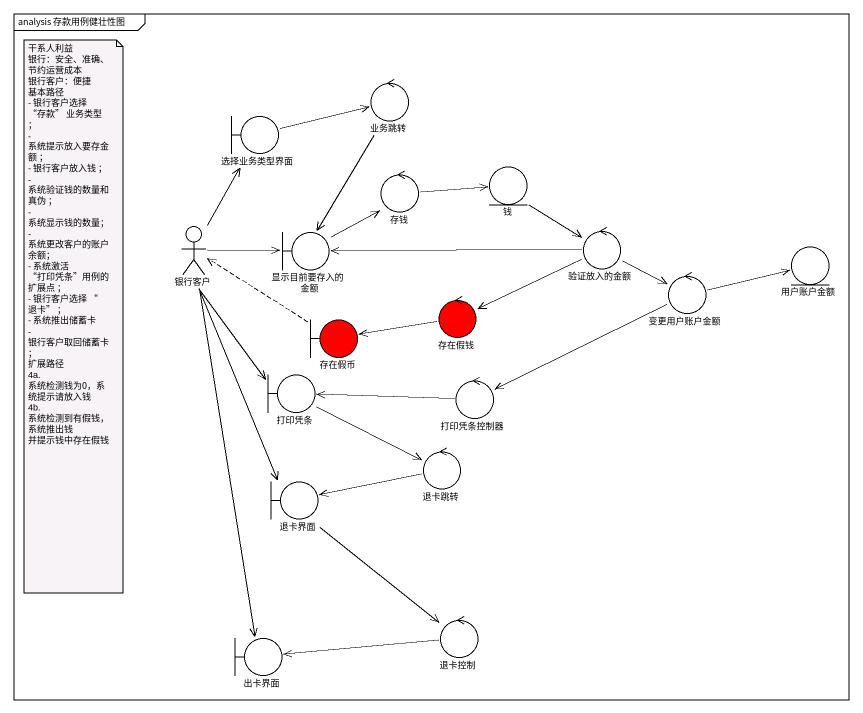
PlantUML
@startuml
mainframe analysis 存款用例健壮性图
control 业务跳转
boundary 选择业务类型界面
control 存钱
entity 钱
actor 银行客户
boundary 显示目前要存入的金额
control 验证放入的金额
entity 用户账户金额
control 变更用户账户金额
boundary 存在假币 #FF0000
control 存在假钱 #FF0000
boundary 打印凭条
control 打印凭条控制器
boundary 退卡界面
control 退卡跳转
boundary 出卡界面
control 退卡控制
业务跳转 --> 显示目前要存入的金额
选择业务类型界面 -right-> 业务跳转
存钱 -right-> 钱
钱 --> 验证放入的金额
银行客户 -up-> 选择业务类型界面
银行客户 -right-> 显示目前要存入的金额
银行客户 --> 打印凭条
银行客户 --> 退卡界面
银行客户 --> 出卡界面
显示目前要存入的金额 -up-> 存钱
验证放入的金额 -left-> 显示目前要存入的金额
验证放入的金额 -right-> 变更用户账户金额
验证放入的金额 -left-> 存在假钱
变更用户账户金额 -right-> 用户账户金额
变更用户账户金额 -left-> 打印凭条控制器
存在假币 .left.> 银行客户
存在假钱 -left-> 存在假币
打印凭条 -right-> 退卡跳转
打印凭条控制器 -left-> 打印凭条
退卡界面 --> 退卡控制
退卡跳转 -left-> 退卡界面
退卡控制 -left-> 出卡界面
note as N1
  干系人利益
  银行：安全、准确、节约运营成本
  银行客户：便捷
  基本路径
  - 银行客户选择 “存款” 业务类型 ；
  - 系统提示放入要存金额 ；
  - 银行客户放入钱 ；
  - 系统验证钱的数量和真伪 ；
  - 系统显示钱的数量；
  - 系统更改客户的账户余额；
  - 系统激活 “打印凭条”用例的扩展点 ；
  - 银行客户选择 “ 退卡” ；
  - 系统推出储蓄卡
  - 银行客户取回储蓄卡 ；
  扩展路径
  4a. 系统检测钱为0，系统提示请放入钱
  4b. 系统检测到有假钱，系统推出钱 并提示钱中存在假钱
end note
@enduml
